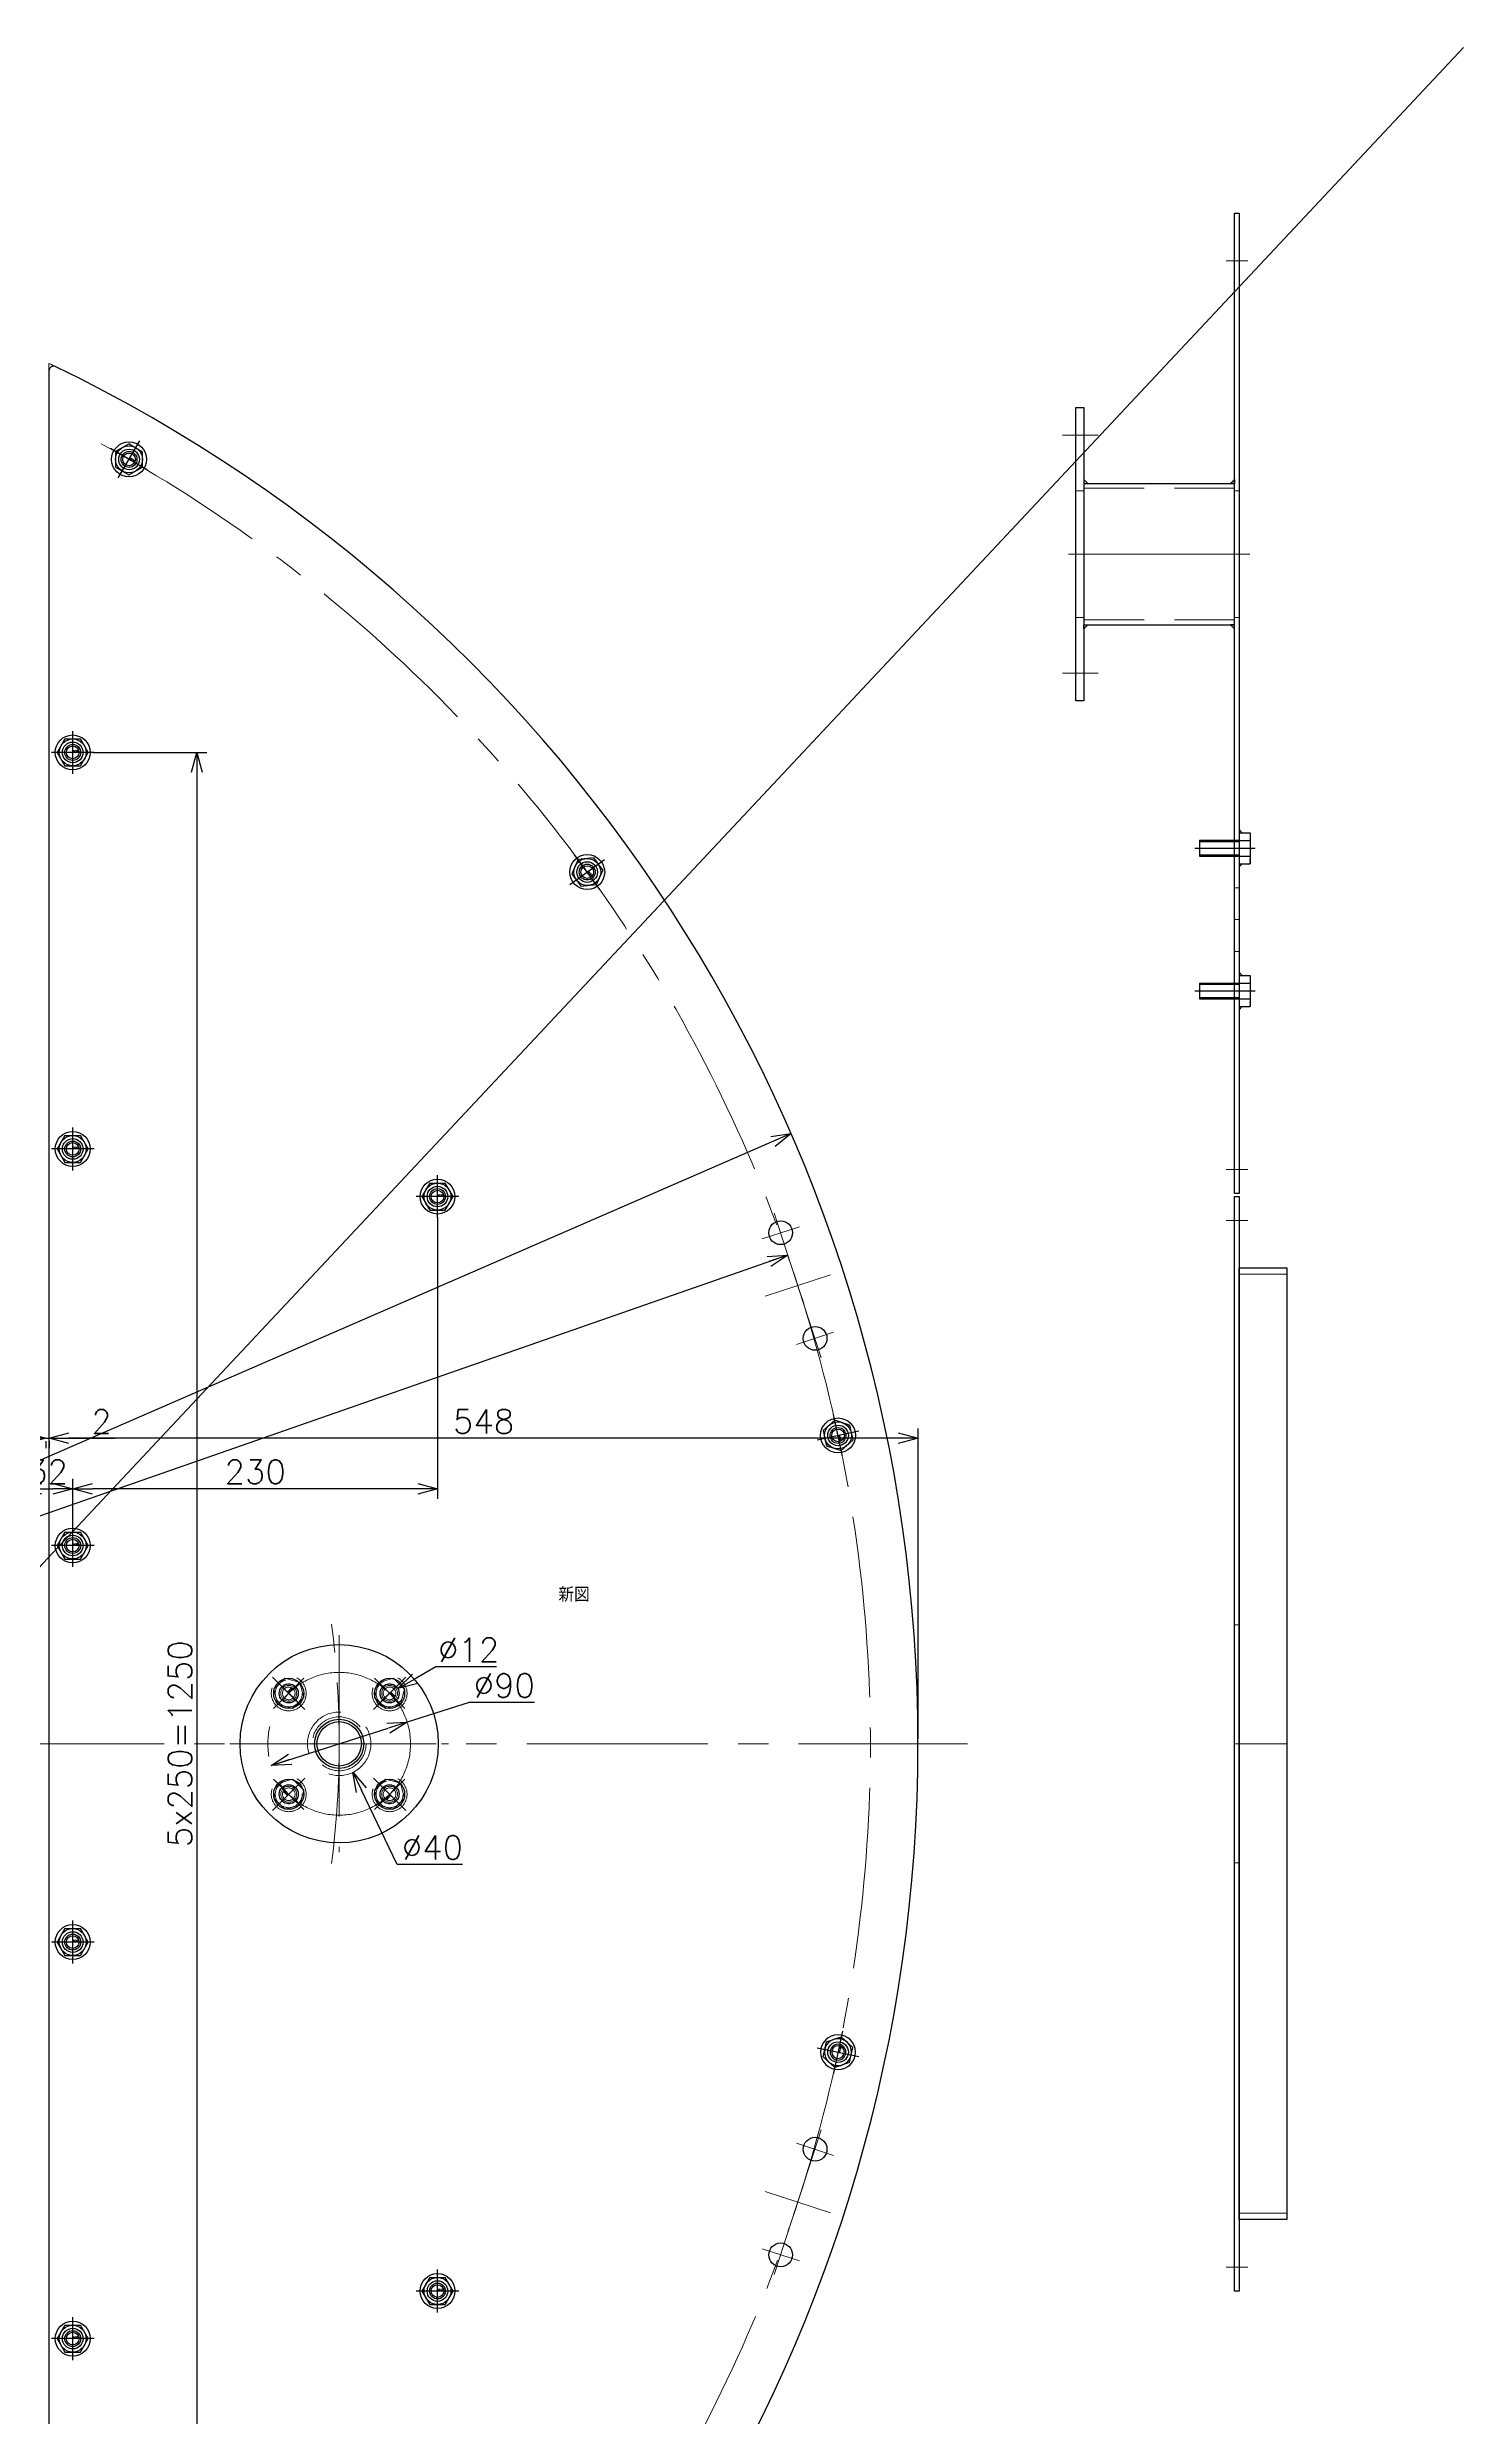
# Model space of a CAD drawing. Header units: millimetres. Extents: x -16130 to 36813, y -8099 to 27484.
# Drawn here: x -8042 to -7149, y 1560 to 3054 of the extents above; entities that cross this region are included whole.
import ezdxf

# ---------------------------------------------------------------- set-up
doc = ezdxf.new("R2010")
doc.units = ezdxf.units.MM
doc.header["$LTSCALE"] = 6
doc.header["$PDMODE"] = 99
doc.header["$PDSIZE"] = 1
doc.linetypes.add('CENTER2', pattern=[28.575, 19.05, -3.175, 3.175, -3.175])
doc.linetypes.add('HIDDEN', pattern=[9.525, 6.35, -3.175])
for name, color, linetype, lineweight in [('01_NORMAL', 7, 'Continuous', 25), ('04_HIDDEN', 2, 'HIDDEN', 13), ('05_CENTER', 4, 'CENTER2', 13), ('07_TEXT', 3, 'Continuous', 13), ('08_DIM', 3, 'Continuous', 13)]:
    doc.layers.add(name, color=color, linetype=linetype, lineweight=lineweight)
doc.layers.add('10_DRAFT', color=8, linetype='Continuous', lineweight=0, plot=False)
doc.styles.add('KANJI0', font='txt.shx', dxfattribs={"width": 0.9, "height": 30, "bigfont": 'bigfont'})
doc.styles.add('KSS_TXT', font='txt.shx', dxfattribs={"bigfont": 'extfont2.shx'})
doc.styles.add('KSS_TXT_L', font='txt.shx', dxfattribs={"height": 3, "bigfont": 'extfont2.shx'})
doc.dimstyles.new('KSS_DIM', dxfattribs={"dimtxt": 3, "dimasz": 2.5, "dimexe": 1.25, "dimexo": 0.625, "dimtad": 1, "dimdsep": 46, "dimtxsty": 'KSS_TXT', "dimblk": 'OPEN30', "dimcen": 0, "dimazin": 2, "dimtfac": 0.75, "dimtmove": 0, "dimatfit": 3, "dimldrblk": 'OPEN30', "dimfxl": 1, "dimtolj": 1, "dimarcsym": 0})
doc.dimstyles.new('KSS_DIM$3', dxfattribs={"dimtxt": 3, "dimasz": 2.5, "dimexe": 1.25, "dimexo": 0.625, "dimtad": 1, "dimtih": 1, "dimtoh": 1, "dimdsep": 46, "dimtxsty": 'KSS_TXT', "dimblk": 'OPEN30', "dimcen": 0, "dimazin": 2, "dimtfac": 0.75, "dimtofl": 0, "dimtmove": 0, "dimatfit": 3, "dimldrblk": 'OPEN30', "dimfxl": 1, "dimtolj": 1, "dimarcsym": 0})

# ---------------------------------------------------------------- blocks, each defined once
blk = doc.blocks.new('M10Nua_1_1_1_1')
at = {"color": 0, "linetype": 'CENTER2'}
for p, q in [((11.1, 0), (-11.1, 0)), ((0, -11.1), (0, 11.1))]:
    blk.add_line(p, q, dxfattribs=at)
at = {"color": 0}
for p, q in [((-4.9, 8.5), (-9.8, 0)), ((-9.8, 0), (-4.9, -8.5)), ((-4.9, 8.5), (4.9, 8.5)), ((9.8, 0), (4.9, 8.5)), ((4.9, -8.5), (9.8, 0)), ((-4.9, -8.5), (4.9, -8.5))]:
    blk.add_line(p, q, dxfattribs=at)
for radius in [8.49, 5, 4]:
    blk.add_circle((0, 0), radius, dxfattribs=at)
at = {"layer": '10_DRAFT', "style": 'KANJI0', "width": 0.82}
blk.add_text('Ｍ１０', height=1.25, dxfattribs=at).set_placement((0.3, 0.1))
blk = doc.blocks.new('A$C68477B92')
at = {"color": 0}
blk.add_line((-15, 740.5), (-15, -990.5), dxfattribs=at)
for centre, radius in [((35.5, 684.7), 6.5), ((0, 500), 6.5), ((324.4, 424.6), 6.5), ((0, 250), 6.5), ((230, 220), 6.5), ((446.4, 197.2), 7.5), ((468.1, 130.6), 7.5), ((482.6, 69.4), 6.5), ((0, 0), 6.5), ((136.2, -93.2), 6), ((199.8, -93.2), 6), ((136.2, -156.8), 6), ((199.8, -156.8), 6), ((0, -250), 6.5), ((482.6, -319.4), 6.5), ((468.1, -380.6), 7.5), ((446.4, -447.2), 7.5), ((230, -470), 6.5), ((0, -500), 6.5)]:
    blk.add_circle(centre, radius, dxfattribs=at)
for centre, radius, start, end in [((-12, 740.5), 3, 64.1135, 180), ((-432, -125), 965, 295.8865, 64.1135)]:
    blk.add_arc(centre, radius, start, end, dxfattribs=at)
at = {"layer": '04_HIDDEN'}
blk.add_circle((168, -125), 20, dxfattribs=at)
at = {"layer": '05_CENTER'}
for p, q in [((30.5, 676.1), (40.5, 693.4)), ((0, 490), (0, 510)), ((-10, 500), (10, 500)), ((316.3, 418.7), (332.5, 430.5)), ((0, 240), (0, 260)), ((-10, 250), (10, 250)), ((230, 210), (230, 230)), ((220, 220), (240, 220)), ((472, 118.3), (442.4, 209.5)), ((434.7, 193.4), (458.2, 201)), ((436.7, 157.2), (477.8, 170.6)), ((456.3, 126.8), (479.8, 134.5)), ((472.8, 67.3), (492.3, 71.5)), ((-10, 0), (10, 0)), ((0, -10), (0, 10)), ((129.5, -86.5), (142.9, -99.9)), ((206.5, -86.5), (193.1, -99.9)), ((99.1, -125), (236.9, -125)), ((129.5, -163.5), (142.9, -150.1)), ((206.5, -163.5), (193.1, -150.1)), ((-10, -250), (10, -250)), ((0, -240), (0, -260)), ((472.8, -317.3), (492.3, -321.5)), ((472, -368.3), (442.4, -459.5)), ((456.3, -376.8), (479.8, -384.5)), ((436.7, -407.2), (477.8, -420.6)), ((434.7, -443.4), (458.2, -451)), ((230, -480), (230, -460)), ((220, -470), (240, -470)), ((0, -490), (0, -510)), ((-10, -500), (10, -500))]:
    blk.add_line(p, q, dxfattribs=at)
blk.add_circle((168, -125), 45, dxfattribs=at)
for radius, start, end in [(935, 298.7658, 61.2342), (600, 352.7748, 7.2252)]:
    blk.add_arc((-432, -125), radius, start, end, dxfattribs=at)
at = {"layer": '10_DRAFT'}
blk.add_line((-15, 745.3), (-15, 740.5), dxfattribs=at)
blk.add_arc((-432, -125), 965, 64.1135, 64.3975, dxfattribs=at)
at = {"layer": '04_HIDDEN'}
for p, rotation in [((136.2, -93.2), 44.99999999999999), ((199.8, -93.2), 315), ((136.2, -156.8), 134.9999999999999), ((199.8, -156.8), 225)]:
    blk.add_blockref('M10Nua_1_1_1_1', p, dxfattribs=dict(at, rotation=rotation))
blk = doc.blocks.new('_Open30')
at = {"color": 0, "linetype": 'ByBlock', "lineweight": -2}
for p, q in [((-1, 0.27), (0, 0)), ((0, 0), (-1, -0.27)), ((0, 0), (-1, 0))]:
    blk.add_line(p, q, dxfattribs=at)
blk = doc.blocks.new('*D3232')
at = {"layer": '08_DIM', "color": 0, "lineweight": -2, "transparency": 16777216}
for p, q in [((-8057.9, 2107.3), (-8057.9, 2151.3)), ((-8025.9, 2122.4), (-8025.9, 2151.3)), ((-8045.4, 2145.1), (-8038.4, 2145.1))]:
    blk.add_line(p, q, dxfattribs=at)
at = {"layer": 'Defpoints', "color": 0, "transparency": 16777216}
for p in [(-8025.9, 2145.1), (-8025.9, 2119.3), (-8057.9, 2104.2)]:
    blk.add_point(p, dxfattribs=at)
at = {"layer": '08_DIM', "color": 0, "lineweight": -2, "transparency": 16777216, "xscale": 12.5, "yscale": 12.5, "zscale": 12.5, "rotation": 180}
blk.add_blockref('_Open30', (-8057.9, 2145.1), dxfattribs=at)
at = {"layer": '08_DIM', "color": 0, "lineweight": -2, "transparency": 16777216, "xscale": 12.5, "yscale": 12.5, "zscale": 12.5}
blk.add_blockref('_Open30', (-8025.9, 2145.1), dxfattribs=at)
at = {"layer": '08_DIM', "color": 0, "transparency": 16777216, "insert": (-8041.9, 2155.7), "char_height": 15, "attachment_point": 5, "style": 'KSS_TXT'}
blk.add_mtext('\\A1;32', dxfattribs=at)
blk = doc.blocks.new('*D3236')
at = {"layer": '08_DIM', "color": 0, "lineweight": -2, "transparency": 16777216}
for p, q in [((-8055.4, 2176.9), (-8067.9, 2176.9)), ((-8042.9, 2176.9), (-8040.9, 2176.9)), ((-8042.9, 2175), (-8042.9, 2170.6)), ((-8040.9, 2175), (-8040.9, 2170.6)), ((-8028.4, 2176.9), (-7999.7, 2176.9))]:
    blk.add_line(p, q, dxfattribs=at)
at = {"layer": 'Defpoints', "color": 0, "transparency": 16777216}
for p in [(-8042.9, 2178.1), (-8040.9, 2178.1), (-8040.9, 2176.9)]:
    blk.add_point(p, dxfattribs=at)
at = {"layer": '08_DIM', "color": 0, "lineweight": -2, "transparency": 16777216, "xscale": 12.5, "yscale": 12.5, "zscale": 12.5}
blk.add_blockref('_Open30', (-8042.9, 2176.9), dxfattribs=at)
at = {"layer": '08_DIM', "color": 0, "lineweight": -2, "transparency": 16777216, "xscale": 12.5, "yscale": 12.5, "zscale": 12.5, "rotation": 180}
blk.add_blockref('_Open30', (-8040.9, 2176.9), dxfattribs=at)
at = {"layer": '08_DIM', "color": 0, "transparency": 16777216, "insert": (-8007.8, 2187.5), "char_height": 15, "attachment_point": 5, "style": 'KSS_TXT'}
blk.add_mtext('\\A1;2', dxfattribs=at)
blk = doc.blocks.new('*D3240')
at = {"layer": '08_DIM', "color": 0, "lineweight": -2, "transparency": 16777216}
for p, q in [((-7572.9, 2369), (-9331.5, 1604.6)), ((-9429.2, 1562.1), (-9342.9, 1599.6)), ((-9495.4, 1562.1), (-9429.2, 1562.1))]:
    blk.add_line(p, q, dxfattribs=at)
at = {"layer": 'Defpoints', "color": 0, "transparency": 16777216}
for p in [(-7572.9, 2369), (-9342.9, 1599.6)]:
    blk.add_point(p, dxfattribs=at)
at = {"layer": '08_DIM', "color": 0, "lineweight": -2, "transparency": 16777216, "xscale": 12.5, "yscale": 12.5, "zscale": 12.5}
for p, rotation in [((-7572.9, 2369), 23.49350017981093), ((-9342.9, 1599.6), 203.4935001798109)]:
    blk.add_blockref('_Open30', p, dxfattribs=dict(at, rotation=rotation))
at = {"layer": '08_DIM', "color": 0, "transparency": 16777216, "insert": (-9463.9, 1572.7), "char_height": 15, "attachment_point": 5, "style": 'KSS_TXT'}
blk.add_mtext('\\A1;%%C1930', dxfattribs=at)
blk = doc.blocks.new('*D3241')
at = {"layer": '08_DIM', "color": 0, "lineweight": -2, "transparency": 16777216}
for p, q in [((-7492.9, 1987.4), (-7492.9, 2183.1)), ((-8040.9, 2175), (-8040.9, 2170.6)), ((-7505.4, 2176.9), (-8028.4, 2176.9))]:
    blk.add_line(p, q, dxfattribs=at)
at = {"layer": 'Defpoints', "color": 0, "transparency": 16777216}
for p in [(-8040.9, 2178.1), (-8040.9, 2176.9), (-7492.9, 1984.3)]:
    blk.add_point(p, dxfattribs=at)
at = {"layer": '08_DIM', "color": 0, "lineweight": -2, "transparency": 16777216, "xscale": 12.5, "yscale": 12.5, "zscale": 12.5, "rotation": 180}
blk.add_blockref('_Open30', (-8040.9, 2176.9), dxfattribs=at)
at = {"layer": '08_DIM', "color": 0, "lineweight": -2, "transparency": 16777216, "xscale": 12.5, "yscale": 12.5, "zscale": 12.5}
blk.add_blockref('_Open30', (-7492.9, 2176.9), dxfattribs=at)
at = {"layer": '08_DIM', "color": 0, "transparency": 16777216, "insert": (-7766.9, 2187.5), "char_height": 15, "attachment_point": 5, "style": 'KSS_TXT'}
blk.add_mtext('\\A1;548', dxfattribs=at)
blk = doc.blocks.new('A$C68479D5B')
at = {"color": 0}
for points in [[(-3, -345), (-3, 345), (0, 345), (0, -345)], [(0, -300), (0, 300), (30, 300), (30, -300)]]:
    blk.add_lwpolyline(points, close=True, dxfattribs=at)
at = {"layer": '04_HIDDEN'}
for p, q in [((0, 296), (30, 296)), ((-3, 75), (0, 75)), ((-3, -75), (0, -75)), ((0, -296), (30, -296))]:
    blk.add_line(p, q, dxfattribs=at)
at = {"layer": '05_CENTER'}
for p, q in [((5.4, 330), (-8.1, 330)), ((5.4, -330), (-8.1, -330))]:
    blk.add_line(p, q, dxfattribs=at)
at = {"layer": '10_DRAFT'}
blk.add_line((-3, 0), (30, 0), dxfattribs=at)
blk = doc.blocks.new('A$C6847905A')
at = {"color": 0}
for p, q in [((-44.6, 95), (-44.6, 0)), ((44.5, 95), (44.5, 0))]:
    blk.add_line(p, q, dxfattribs=at)
blk.add_lwpolyline([(-92.5, 95), (-92.5, 100), (92.5, 100), (92.5, 95)], close=True, dxfattribs=at)
at = {"color": 3}
for points in [[(-44.6, 95), (-44.6, 92.5), (-44.6, 92.5), (-47.1, 95)], [(44.5, 95), (44.5, 92.5), (44.5, 92.5), (47, 95)], [(-44.6, 0), (-44.6, 2.5), (-44.6, 2.5), (-47.1, 0)], [(44.5, 0), (44.5, 2.5), (44.5, 2.5), (47, 0)]]:
    blk.add_lwpolyline(points, close=True, dxfattribs=at)
at = {"layer": '04_HIDDEN'}
for p, q in [((-41.5, 95), (-41.5, 0)), ((-40, 95), (-40, 100)), ((40, 95), (40, 100)), ((41.6, 95), (41.6, 0)), ((-40, -3), (-40, 0)), ((40, -3), (40, 0))]:
    blk.add_line(p, q, dxfattribs=at)
at = {"layer": '05_CENTER'}
for p, q in [((-75, 85.9), (-75, 108.4)), ((0, 104.6), (0, -11.4)), ((75, 85.9), (75, 108.4))]:
    blk.add_line(p, q, dxfattribs=at)
blk = doc.blocks.new('A$C6847864B')
at = {"color": 0}
for p, q in [((-9.8, 7), (9.8, 7)), ((-9.8, 0), (-9.8, 7)), ((-9.8, 0), (9.8, 0)), ((-4.9, 0), (-4.9, 7)), ((4.9, 0), (4.9, 7)), ((9.8, 0), (9.8, 7))]:
    blk.add_line(p, q, dxfattribs=at)
at = {"color": 0, "linetype": 'HIDDEN'}
for p, q in [((-5, -25), (-5, 0)), ((-4.2, -25), (-4.2, 0)), ((4.2, -25), (4.2, 0)), ((5, -25), (5, 0)), ((-5, -25), (5, -25))]:
    blk.add_line(p, q, dxfattribs=at)
at = {"color": 0, "linetype": 'CENTER2'}
blk.add_line((0, -28), (0, 10), dxfattribs=at)
at = {"layer": '10_DRAFT', "style": 'KSS_TXT_L'}
blk.add_text('BT-M10x25L', height=0.3, dxfattribs=at).set_placement((6.8, 6.7))
blk = doc.blocks.new('A$C68479E58')
at = {"color": 0}
blk.add_lwpolyline([(-3, -15), (-3, 603), (0, 603), (0, -15)], close=True, dxfattribs=at)
at = {"layer": '04_HIDDEN'}
for p, q in [((-3, 177.6), (0, 177.6)), ((-3, 137.6), (0, 137.6))]:
    blk.add_line(p, q, dxfattribs=at)
at = {"layer": '05_CENTER'}
for p, q in [((5.4, 573), (-8.1, 573)), ((5.4, 0), (-8.1, 0))]:
    blk.add_line(p, q, dxfattribs=at)
at = {"layer": '08_DIM'}
for points in [[(0, 212.4), (0, 214.4), (2, 212.4), (2, 212.4)], [(0, 192.8), (0, 190.8), (2, 192.8), (2, 192.8)], [(0, 122.4), (0, 124.4), (2, 122.4), (2, 122.4)], [(0, 102.8), (0, 100.8), (2, 102.8), (2, 102.8)]]:
    blk.add_lwpolyline(points, close=True, dxfattribs=at)
at = {"layer": '10_DRAFT'}
for p, q in [((-3, 388), (0, 388)), ((-3, 157.6), (0, 157.6))]:
    blk.add_line(p, q, dxfattribs=at)
for name, p, rotation in [('A$C6847905A', (-3, 388), 90), ('A$C6847864B', (0, 202.6), 270), ('A$C6847864B', (0, 112.6), 270)]:
    blk.add_blockref(name, p, dxfattribs=dict(rotation=rotation))
blk = doc.blocks.new('*D3258')
at = {"layer": '08_DIM', "color": 0, "lineweight": -2, "transparency": 16777216}
for p, q in [((-7821.3, 1908.2), (-7843.8, 1955)), ((-7780.1, 1908.2), (-7821.3, 1908.2))]:
    blk.add_line(p, q, dxfattribs=at)
at = {"layer": 'Defpoints', "color": 0, "transparency": 16777216}
for p in [(-7866.6, 2002.3), (-7849.3, 1966.3)]:
    blk.add_point(p, dxfattribs=at)
at = {"layer": '08_DIM', "color": 0, "lineweight": -2, "transparency": 16777216, "xscale": 12.5, "yscale": 12.5, "zscale": 12.5, "rotation": 115.7012217294214}
blk.add_blockref('_Open30', (-7849.3, 1966.3), dxfattribs=at)
at = {"layer": '08_DIM', "color": 0, "transparency": 16777216, "insert": (-7799.1, 1918.9), "char_height": 15, "attachment_point": 5, "style": 'KSS_TXT'}
blk.add_mtext('\\A1;%%C40', dxfattribs=at)
blk = doc.blocks.new('*D3259')
at = {"layer": '08_DIM', "color": 0, "lineweight": -2, "transparency": 16777216}
for p, q in [((-7775.9, 2010.3), (-7815, 1997.9)), ((-7734.7, 2010.3), (-7775.9, 2010.3)), ((-7900.8, 1970.7), (-7827, 1994.1))]:
    blk.add_line(p, q, dxfattribs=at)
at = {"layer": 'Defpoints', "color": 0, "transparency": 16777216}
for p in [(-7815, 1997.9), (-7900.8, 1970.7)]:
    blk.add_point(p, dxfattribs=at)
at = {"layer": '08_DIM', "color": 0, "lineweight": -2, "transparency": 16777216, "xscale": 12.5, "yscale": 12.5, "zscale": 12.5}
for p, rotation in [((-7815, 1997.9), 17.62930766842824), ((-7900.8, 1970.7), 197.6293076684282)]:
    blk.add_blockref('_Open30', p, dxfattribs=dict(at, rotation=rotation))
at = {"layer": '08_DIM', "color": 0, "transparency": 16777216, "insert": (-7753.8, 2021), "char_height": 15, "attachment_point": 5, "style": 'KSS_TXT'}
blk.add_mtext('\\A1;%%C90', dxfattribs=at)
blk = doc.blocks.new('*D3260')
at = {"layer": '08_DIM', "color": 0, "lineweight": -2, "transparency": 16777216}
for p, q in [((-7796.9, 2032.8), (-7810.1, 2025.3)), ((-7758.8, 2032.8), (-7796.9, 2032.8))]:
    blk.add_line(p, q, dxfattribs=at)
at = {"layer": 'Defpoints', "color": 0, "transparency": 16777216}
for p in [(-7820.9, 2019.1), (-7831.3, 2013.1)]:
    blk.add_point(p, dxfattribs=at)
at = {"layer": '08_DIM', "color": 0, "lineweight": -2, "transparency": 16777216, "xscale": 12.5, "yscale": 12.5, "zscale": 12.5, "rotation": 209.8266084376348}
blk.add_blockref('_Open30', (-7820.9, 2019.1), dxfattribs=at)
at = {"layer": '08_DIM', "color": 0, "transparency": 16777216, "insert": (-7776.3, 2043.5), "char_height": 15, "attachment_point": 5, "style": 'KSS_TXT'}
blk.add_mtext('\\A1;%%C12', dxfattribs=at)
blk = doc.blocks.new('*D3262')
at = {"layer": '08_DIM', "color": 0, "lineweight": -2, "transparency": 16777216}
for p, q in [((-7795.9, 2316.2), (-7795.9, 2138.8)), ((-8025.9, 2122.4), (-8025.9, 2151.3)), ((-7808.4, 2145.1), (-8013.4, 2145.1))]:
    blk.add_line(p, q, dxfattribs=at)
at = {"layer": 'Defpoints', "color": 0, "transparency": 16777216}
for p in [(-7795.9, 2319.3), (-8025.9, 2145.1), (-8025.9, 2119.3)]:
    blk.add_point(p, dxfattribs=at)
at = {"layer": '08_DIM', "color": 0, "lineweight": -2, "transparency": 16777216, "xscale": 12.5, "yscale": 12.5, "zscale": 12.5, "rotation": 180}
blk.add_blockref('_Open30', (-8025.9, 2145.1), dxfattribs=at)
at = {"layer": '08_DIM', "color": 0, "lineweight": -2, "transparency": 16777216, "xscale": 12.5, "yscale": 12.5, "zscale": 12.5}
blk.add_blockref('_Open30', (-7795.9, 2145.1), dxfattribs=at)
at = {"layer": '08_DIM', "color": 0, "transparency": 16777216, "insert": (-7910.9, 2155.7), "char_height": 15, "attachment_point": 5, "style": 'KSS_TXT'}
blk.add_mtext('\\A1;230', dxfattribs=at)
blk = doc.blocks.new('*D3264')
at = {"layer": '08_DIM', "color": 0, "lineweight": -2, "transparency": 16777216}
for p, q in [((-8012.8, 2609.3), (-7941.4, 2609.3)), ((-7947.7, 2596.8), (-7947.7, 1371.8)), ((-8012.8, 1359.3), (-7941.4, 1359.3))]:
    blk.add_line(p, q, dxfattribs=at)
at = {"layer": 'Defpoints', "color": 0, "transparency": 16777216}
for p in [(-8015.9, 2609.3), (-8015.9, 1359.3), (-7947.7, 1359.3)]:
    blk.add_point(p, dxfattribs=at)
at = {"layer": '08_DIM', "color": 0, "lineweight": -2, "transparency": 16777216, "xscale": 12.5, "yscale": 12.5, "zscale": 12.5}
for p, rotation in [((-7947.7, 2609.3), 90), ((-7947.7, 1359.3), 270)]:
    blk.add_blockref('_Open30', p, dxfattribs=dict(at, rotation=rotation))
at = {"layer": '08_DIM', "color": 0, "transparency": 16777216, "insert": (-7958.3, 1984.3), "char_height": 15, "attachment_point": 5, "rotation": 90, "style": 'KSS_TXT'}
blk.add_mtext('\\A1;5x250=1250', dxfattribs=at)
blk = doc.blocks.new('10b_2_1_1')
at = {"color": 0, "linetype": 'CENTER2'}
for p, q in [((13.5, 0), (-13.5, 0)), ((0, -13.5), (0, 13.5))]:
    blk.add_line(p, q, dxfattribs=at)
at = {"color": 0}
for p, q in [((-4.9, 8.5), (-9.8, 0)), ((-9.8, 0), (-4.9, -8.5)), ((-4.9, 8.5), (4.9, 8.5)), ((9.8, 0), (4.9, 8.5)), ((4.9, -8.5), (9.8, 0)), ((-4.9, -8.5), (4.9, -8.5))]:
    blk.add_line(p, q, dxfattribs=at)
for radius in [11, 8.49, 5, 4]:
    blk.add_circle((0, 0), radius, dxfattribs=at)
at = {"layer": '10_DRAFT', "style": 'KSS_TXT'}
blk.add_text('M10', height=1.25, dxfattribs=at).set_placement((0.3, 0.1))
blk = doc.blocks.new('A$C653E464D_1_1')
at = {"color": 0}
for centre, radius in [((0, 0), 62.5), ((-31.8, 31.8), 9.5), ((31.8, 31.8), 9.5), ((0, 0), 15.5), ((0, 0), 14), ((-31.8, -31.8), 9.5), ((31.8, -31.8), 9.5)]:
    blk.add_circle(centre, radius, dxfattribs=at)
at = {"layer": '04_HIDDEN'}
blk.add_circle((0, 0), 17, dxfattribs=at)
at = {"layer": '05_CENTER'}
for p, q in [((0, -68.4), (0, 68.4)), ((-42, 42), (-21.6, 21.6)), ((42, 42), (21.6, 21.6)), ((68.4, 0), (-68.4, 0)), ((-42, -42), (-21.6, -21.6)), ((42, -42), (21.6, -21.6))]:
    blk.add_line(p, q, dxfattribs=at)
blk.add_circle((0, 0), 45, dxfattribs=at)
blk = doc.blocks.new('A$C6847C3C3')
at = {"layer": '04_HIDDEN'}
for centre in [(-31.8, 31.8), (31.8, 31.8), (-31.8, -31.8), (31.8, -31.8)]:
    blk.add_circle(centre, 6, dxfattribs=at)
blk.add_blockref('A$C653E464D_1_1', (0, 0))
for p, rotation in [((-31.8, 31.8), 44.99999999999999), ((31.8, 31.8), 315), ((-31.8, -31.8), 135), ((31.8, -31.8), 225)]:
    blk.add_blockref('10b_2_1_1', p, dxfattribs=dict(at, rotation=rotation))
blk = doc.blocks.new('*D3405')
at = {"layer": '08_DIM', "color": 0, "lineweight": -2, "transparency": 16777216}
for p, q in [((-7575.1, 2292.4), (-9328.9, 1680.3)), ((-9455.7, 1636.1), (-9340.7, 1676.2)), ((-9522, 1636.1), (-9455.7, 1636.1))]:
    blk.add_line(p, q, dxfattribs=at)
at = {"layer": 'Defpoints', "color": 0, "transparency": 16777216}
for p in [(-7575.1, 2292.4), (-9340.7, 1676.2)]:
    blk.add_point(p, dxfattribs=at)
at = {"layer": '08_DIM', "color": 0, "lineweight": -2, "transparency": 16777216, "xscale": 12.5, "yscale": 12.5, "zscale": 12.5}
for p, rotation in [((-7575.1, 2292.4), 19.23767080869202), ((-9340.7, 1676.2), 199.237670808692)]:
    blk.add_blockref('_Open30', p, dxfattribs=dict(at, rotation=rotation))
at = {"layer": '08_DIM', "color": 0, "transparency": 16777216, "insert": (-9490.4, 1646.7), "char_height": 15, "attachment_point": 5, "style": 'KSS_TXT'}
blk.add_mtext('\\A1;%%C1870', dxfattribs=at)

msp = doc.modelspace()

# ---------------------------------------------------------------- linework, layer by layer
at = {"layer": '05_CENTER'}
msp.add_line((-9454.1894, 1984.28025), (-7461.66858, 1984.28025), dxfattribs=at)
at = {"layer": '07_TEXT', "color": 2}
msp.add_line((-7148.86716, 3053.77026), (-9160.11509, 908.43913), dxfattribs=at)

# ---------------------------------------------------------------- block references
for p, rotation in [((-7990.42899, 2794.014), 329.6629640591275), ((-7701.4981, 2533.85946), 306.0000000000114), ((-7543.36098, 2178.67768), 281.9999999999931)]:
    msp.add_blockref('10b_2_1_1', p, dxfattribs=dict(rotation=rotation))
for name, p in [('10b_2_1_1', (-8025.92899, 2609.28025)), ('10b_2_1_1', (-8025.92899, 2359.28025)), ('10b_2_1_1', (-7795.92899, 2329.28025)), ('A$C68479D5B', (-7290.41899, 1984.28025)), ('10b_2_1_1', (-8025.92899, 2109.28025)), ('10b_2_1_1', (-8025.92899, 1859.28025)), ('10b_2_1_1', (-7795.92899, 1639.28025)), ('10b_2_1_1', (-8025.92899, 1609.28025))]:
    msp.add_blockref(name, p)
at = {"xscale": -1, "rotation": 258.0000000000069}
msp.add_blockref('10b_2_1_1', (-7543.36098, 1789.88282), dxfattribs=at)
at = {"layer": '01_NORMAL'}
for name, p in [('A$C68479E58', (-7290.41899, 2346.28025)), ('A$C68477B92', (-8025.92899, 2109.28025))]:
    msp.add_blockref(name, p, dxfattribs=at)
at = {"layer": '01_NORMAL', "rotation": 180}
msp.add_blockref('A$C6847C3C3', (-7857.92899, 1984.28025), dxfattribs=at)

# ---------------------------------------------------------------- texts
at = {"layer": '07_TEXT', "color": 1, "style": 'KSS_TXT'}
msp.add_text('新図', height=9, dxfattribs=at).set_placement((-7719.68844, 2073.81626))

# ---------------------------------------------------------------- dimensions: what is measured, and where the dimension line sits
at = {"layer": '08_DIM', "color": 1}
dim = msp.add_linear_dim(base=(-7947.67036, 1359.28025), p1=(-8015.92899, 2609.28025), p2=(-8015.92899, 1359.28025), angle=90, text='5x250=<>', dimstyle='KSS_DIM', override={"dimscale": 5}, dxfattribs=at)
dim.commit()
dim.dimension.update_dxf_attribs({"geometry": '*D3264', "text_midpoint": (-7958.32661, 1984.28025)})
for p1, p2, override, picture, middle in [((-7572.92237, 2368.9727), (-9342.93561, 1599.58779), {"dimscale": 5, "dimpost": '%%C<>', "dimtix": 1, "dimatfit": 2}, '*D3240', (-9463.85082, 1562.10805)), ((-7575.13944, 2292.35104), (-9340.71854, 1676.20945), {"dimscale": 5, "dimpost": '%%C<>', "dimtix": 1, "dimatfit": 2}, '*D3405', (-9490.4245, 1636.07097)), ((-7831.31439, 2013.11579), (-7820.90398, 2019.08431), {"dimscale": 5, "dimpost": '%%C<>'}, '*D3260', (-7776.28341, 2032.84151)), ((-7900.8156, 1970.65166), (-7815.04237, 1997.90883), {"dimscale": 5, "dimpost": '%%C<>', "dimtix": 1, "dimatfit": 2}, '*D3259', (-7753.75225, 2010.33383)), ((-7866.60256, 2002.3016), (-7849.25542, 1966.25889), {"dimscale": 5, "dimpost": '%%C<>'}, '*D3258', (-7799.13702, 1908.22592))]:
    dim = msp.add_diameter_dim_2p(p1=p1, p2=p2, dimstyle='KSS_DIM$3', override=override, dxfattribs=at)
    dim.commit()
    dim.dimension.update_dxf_attribs({"geometry": picture, "text_midpoint": middle, "dimtype": 163})
for base, p1, p2, picture, middle in [((-8025.92899, 2145.05127), (-7795.92899, 2319.28025), (-8025.92899, 2119.28025), '*D3262', (-7910.92899, 2155.67627)), ((-8040.92899, 2176.88978), (-7492.92899, 1984.28025), (-8040.92899, 2178.13978), '*D3241', (-7766.92899, 2187.5252))]:
    dim = msp.add_linear_dim(base=base, p1=p1, p2=p2, angle=180, dimstyle='KSS_DIM', override={"dimscale": 5}, dxfattribs=at)
    dim.commit()
    dim.dimension.update_dxf_attribs({"geometry": picture, "text_midpoint": middle})
for base, p1, p2, picture, middle in [((-8040.92899, 2176.88978), (-8042.92899, 2178.13978), (-8040.92899, 2178.13978), '*D3236', (-8007.80399, 2187.51478)), ((-8025.92899, 2145.05127), (-8057.92899, 2104.1808), (-8025.92899, 2119.28025), '*D3232', (-8041.92899, 2155.67627))]:
    dim = msp.add_linear_dim(base=base, p1=p1, p2=p2, dimstyle='KSS_DIM', override={"dimscale": 5}, dxfattribs=at)
    dim.commit()
    dim.dimension.update_dxf_attribs({"geometry": picture, "text_midpoint": middle})

doc.saveas('drawing.dxf')
